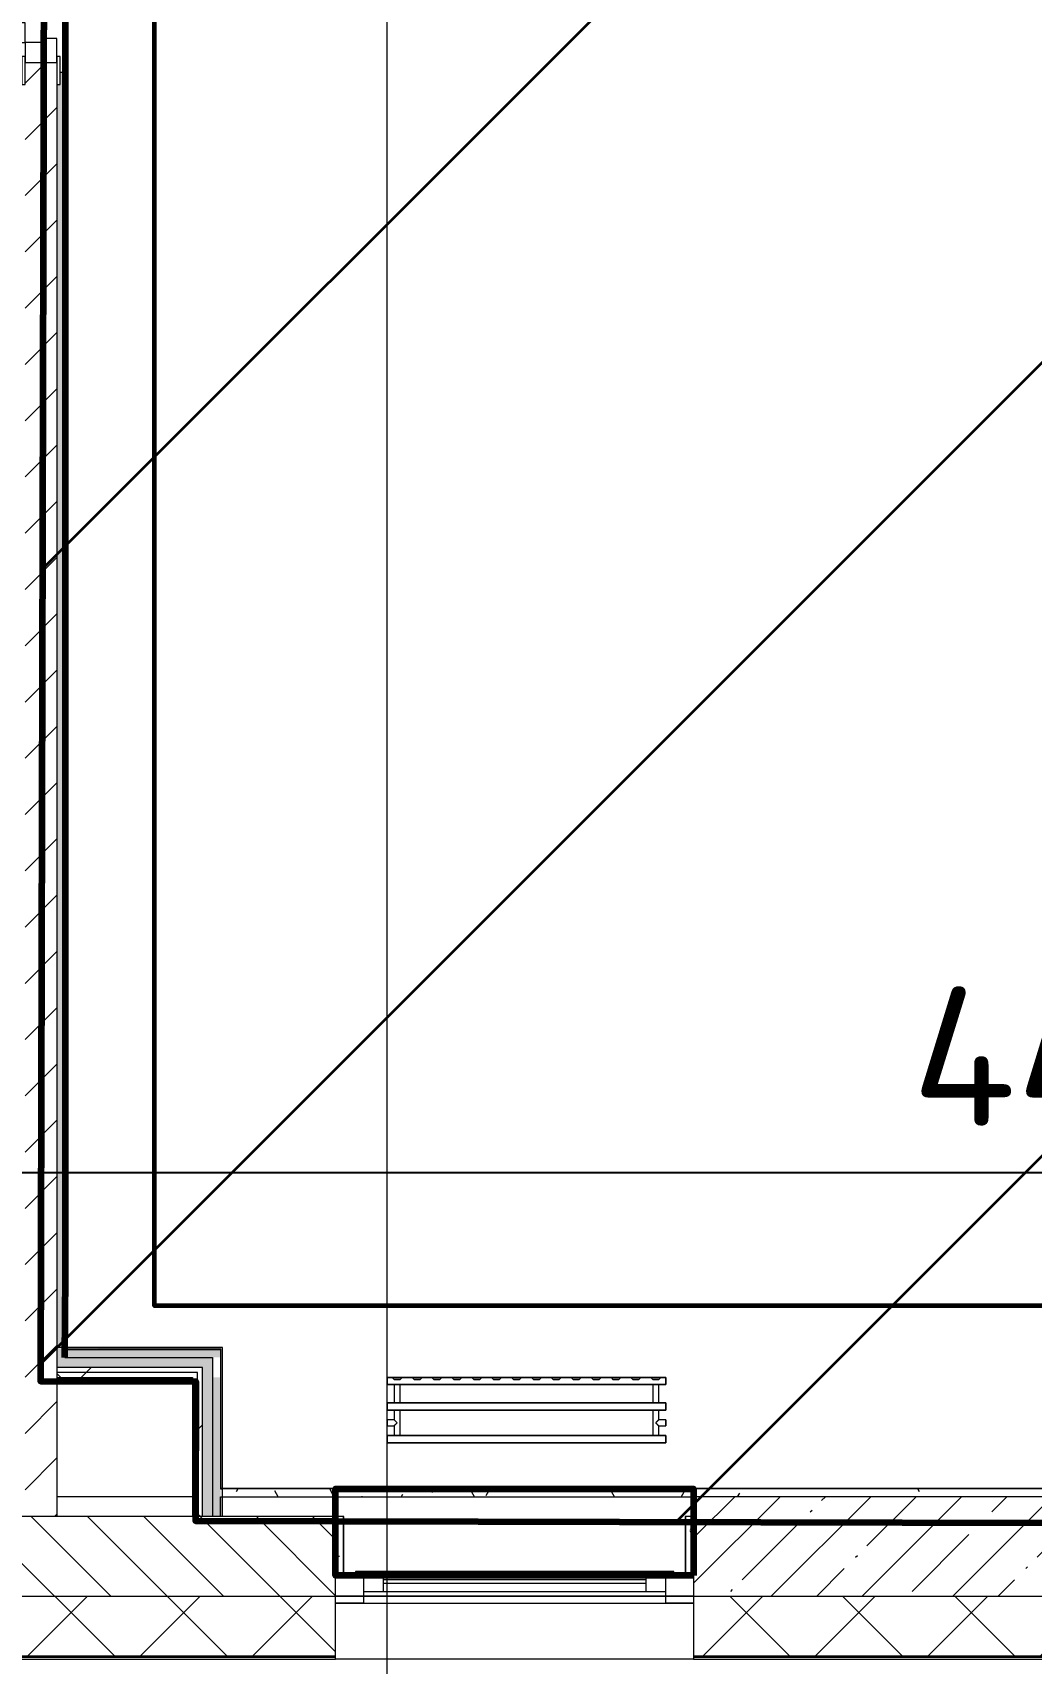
# Model space of a CAD drawing. Header units: millimetres. Extents: x -249154 to 415037, y -45458 to 354837.
# Drawn here: x 92033 to 94544, y -405 to 3694 of the extents above; entities that cross this region are included whole.
import ezdxf

# ---------------------------------------------------------------- set-up
doc = ezdxf.new("R2010")
doc.units = ezdxf.units.MM
doc.linetypes.add('200_ШТРИХ__ш1_п0_6_', pattern=[320, 200, -120])
doc.linetypes.add('Штрих короткий', pattern=[600, 300, -300])
for name, color, linetype, lineweight in [('0) НЗ Ремонт штукатурка', 6, 'Continuous', 60), ('2)1 штукатурка', 4, 'Continuous', 35), ('3)1 шпаклевка', 4, 'Continuous', 35), ('3.4) Ремонт базовой шпаклевки', 6, 'Continuous', 60), ('3.4) Шп. баз 4 в 525 поз 4838м2', 160, 'Continuous', 140), ('3.4) Шп. фин 4 в 529 поз 11227м2', 6, 'Continuous', 140), ('4) демонтаж НЗ №2', 1, 'Continuous', 35), ('4.1) Дм уборка мусора НЗ 2', 20, 'Continuous', 35), ('5.5) Перег WD5', 3, 'Continuous', 60), ('549 штукатурка гипсом', 40, 'Continuous', 60), ('666 покраска FK1', 211, 'Continuous', 60), ('839 штук откосы', 3, 'Continuous', 158), ('874 шпакл откосы', 5, 'Continuous', 158), ('A-FLOR', 7, 'Continuous', 9), ('A-GLAZ', 7, 'Continuous', 9), ('A-GLAZ-1', 7, 'Continuous', 5), ('A-WALL', 7, 'Continuous', 5), ('I-WALL', 7, 'Continuous', 5), ('S-COLS', 7, 'Continuous', 9), ('S-COLS-1', 7, 'Continuous', 5), ('Оси', 7, 'Continuous', 9)]:
    doc.layers.add(name, color=color, linetype=linetype, lineweight=lineweight)
for name, color, linetype, lineweight, true_color in [('A-DOOR-1', 7, 'Continuous', 5, 0xc0c0c0), ('A-DOOR-FRAM-1', 7, 'Continuous', 5, 0xc0c0c0), ('A-WALL-1', 9, 'Continuous', 5, 0x808080), ('A-WALL-FNSH-1', 9, 'Continuous', 5, 0x808080), ('M-EQPM-1', 7, 'Continuous', 9, 0xb2b2b2)]:
    doc.layers.add(name, color=color, linetype=linetype, lineweight=lineweight, true_color=true_color)
doc.styles.add('ISOCPEUR_1', font='isocpeur.ttf', dxfattribs={"height": 350})
doc.dimstyles.new('ISO-2_0_0_9К_Средний_округл2', dxfattribs={"dimscale": 304.8, "dimtxt": 199.196235, "dimasz": 0.492126, "dimexe": 0.393701, "dimexo": 0, "dimgap": 0, "dimtad": 1, "dimdec": 0, "dimrnd": 10, "dimzin": 0, "dimdsep": 46, "dimtxsty": 'ISOCPEUR_1', "dimblk1": 'OBLIQUE', "dimblk2": 'OBLIQUE', "dimsah": 1, "dimcen": 0.09, "dimdle": 0.393701, "dimazin": 0, "dimtfac": 1, "dimtdec": 4, "dimtix": 1, "dimtmove": 0, "dimatfit": 3, "dimfxl": 1, "dimtvp": 1, "dimtolj": 1, "dimtzin": 0, "dimarcsym": 2})
pattern_1 = [(0, (64.7, -136.06), (243.84, 60.96), [20.117, -162.763, 20.117, -162.763, -975.36]), (0, (64.7, -136.06), (243.84, 60.96), [-365.76, 20.117, -345.643, 20.117, -162.763, -426.72]), (0, (64.7, -136.06), (243.84, 60.96), [-914.4, 20.117, -101.803, 20.117, -284.683]), (120, (156.14, -105.58), (-174.71291, 180.691634), [20.117, -162.763, 20.117, -162.763, -975.36]), (120, (156.14, -105.58), (-174.71291, 180.691634), [-365.76, 20.117, -345.643, 20.117, -162.763, -426.72]), (120, (156.14, -105.58), (-174.71291, 180.691634), [-914.4, 20.117, -101.803, 20.117, -284.683]), (240, (186.62, 16.34), (-69.12709, -241.651634), [20.117, -162.763, 20.117, -162.763, -975.36]), (240, (186.62, 16.34), (-69.12709, -241.651634), [-365.76, 20.117, -345.643, 20.117, -162.763, -426.72]), (240, (186.62, 16.34), (-69.12709, -241.651634), [-914.4, 20.117, -101.803, 20.117, -284.683])]
pattern_2 = [(45, (64.7, -136.06), (-212.132, 212.132), []), (135, (64.7, -136.06), (-212.132, -212.132), [])]

# ---------------------------------------------------------------- blocks, each defined once
blk = doc.blocks.new('110_Дверь_СКБ_2Ст - Д-5_п_ Из игровой в коридор-32215844-Объем проектирования 1 этажа')
at = {"layer": 'A-DOOR-1'}
for p, q in [((-637.5, 940), (-637.5, 40)), ((-587.5, 940), (-637.5, 940)), ((-587.5, 40), (-587.5, 940)), ((662.5, 440), (612.5, 440)), ((612.5, 440), (612.5, 40)), ((662.5, 40), (662.5, 440)), ((-637.5, 40), (-587.5, 40)), ((612.5, 40), (662.5, 40))]:
    blk.add_line(p, q, dxfattribs=at)
for centre, radius, start, end in [((-637.5, 40), 900, 0, 90), ((662.5, 40), 400, 90, 180)]:
    blk.add_arc(centre, radius, start, end, dxfattribs=at)
at = {"layer": 'A-DOOR-FRAM-1'}
for p, q in [((-672.5, 48), (-742.5, 48)), ((-742.5, 48), (-742.5, 40)), ((-672.5, 40), (-672.5, 48)), ((767.5, 48), (697.5, 48)), ((697.5, 48), (697.5, 40)), ((767.5, 40), (767.5, 48)), ((-742.5, 40), (-672.5, 40)), ((-637.5, 40), (-687.5, 40)), ((-687.5, 40), (-687.5, -40)), ((-637.5, -10), (-637.5, 40)), ((662.5, 40), (662.5, -10)), ((712.5, 40), (662.5, 40)), ((697.5, 40), (767.5, 40)), ((712.5, -40), (712.5, 40)), ((-672.5, -40), (-742.5, -40)), ((-742.5, -40), (-742.5, -48)), ((-672.5, -39), (-687.5, -39)), ((-687.5, -39), (-687.5, -40)), ((-687.5, -40), (-627.5, -40)), ((-687.5, -40), (-672.5, -40)), ((-672.5, -40), (-672.5, -39)), ((-672.5, -48), (-672.5, -40)), ((-627.5, -10), (-637.5, -10)), ((-627.5, -40), (-627.5, -10)), ((662.5, -10), (652.5, -10)), ((652.5, -10), (652.5, -40)), ((652.5, -40), (712.5, -40)), ((712.5, -39), (697.5, -39)), ((697.5, -39), (697.5, -40)), ((697.5, -40), (712.5, -40)), ((767.5, -40), (697.5, -40)), ((697.5, -40), (697.5, -48)), ((712.5, -40), (712.5, -39)), ((767.5, -48), (767.5, -40)), ((-742.5, -48), (-672.5, -48)), ((697.5, -48), (767.5, -48))]:
    blk.add_line(p, q, dxfattribs=at)
blk = doc.blocks.new('120_Окно_СКБ_1Ст - 120_Окно_СКБ_1Ст 900х2500_h_ с форточкой-22876038-Объем проектирования 1 этажа')
at = {"layer": 'A-GLAZ'}
for p, q in [((-450, -127), (-450, -57)), ((-450, -57), (-380, -57)), ((-380, -57), (-380, -127)), ((380, -127), (380, -57)), ((380, -57), (450, -57)), ((450, -57), (450, -127)), ((380, -87), (-380, -87)), ((-380, -87), (-380, -127)), ((-330, -137), (-330, -87)), ((330, -137), (330, -87)), ((380, -127), (380, -87)), ((-380, -127), (-450, -127)), ((-380, -127), (-400, -127)), ((-400, -127), (-400, -137)), ((-400, -137), (400, -137)), ((400, -137), (-400, -137)), ((450, -127), (380, -127)), ((400, -127), (380, -127)), ((400, -137), (400, -127))]:
    blk.add_line(p, q, dxfattribs=at)
at = {"layer": 'A-GLAZ-1'}
for p, q in [((450, -57), (-450, -57)), ((-330, -107), (330, -107)), ((330, -117), (-330, -117)), ((-430, -127), (-400, -127)), ((400, -127), (430, -127))]:
    blk.add_line(p, q, dxfattribs=at)
blk = doc.blocks.new('BSC_Колонна _Прямоугольная - 250х900-V83-Объем проектирования 1 этажа')
at = {"layer": 'S-COLS-1'}
h = blk.add_hatch(dxfattribs=at)
h.set_pattern_fill('FP_98', color=256, style=0, pattern_type=2)
h.set_pattern_definition([(45, (-94080, -25), (-114.04925, 114.04925), []), (45, (-93965.95, -25), (-114.04925, 114.04925), [201.613, -40.323, 6.706, -33.617])])
h.paths.add_polyline_path([(-450, -125), (450, -125), (450, 125), (-450, 125), (-450, -33.7)])
for p, q in [((450, 125), (-450, 125)), ((-450, 125), (-450, -125)), ((450, -125), (450, 125)), ((-450, -125), (450, -125))]:
    blk.add_line(p, q, dxfattribs=at)
blk = doc.blocks.new('radiator_prado_classic_z_tip_30_po exemplyaru - Classic Z Тип 30-300-V232-Объем проектирования 1 этажа')
at = {"layer": 'M-EQPM-1'}
for p, q in [((0, 228), (0, 210)), ((700, 228), (0, 228)), ((0, 210), (0, 228)), ((0, 228), (12.5, 228)), ((0, 210), (700, 210)), ((17.8, 210), (0, 210)), ((12.5, 228), (37.5, 228)), ((37.5, 228), (12.5, 228)), ((12.5, 228), (37.5, 228)), ((12.5, 228), (17.5, 223)), ((12.5, 228), (17.5, 223)), ((32.5, 223), (17.5, 223)), ((17.5, 223), (32.5, 223)), ((17.5, 210), (17.5, 164)), ((17.5, 210), (17.5, 164)), ((17.8, 210), (17.5, 210)), ((17.5, 210), (17.8, 210)), ((17.8, 210), (17.5, 210)), ((17.5, 210), (32.5, 210)), ((32.2, 210), (17.8, 210)), ((17.8, 210), (32.2, 210)), ((32.2, 210), (17.8, 210)), ((32.5, 210), (32.2, 210)), ((32.2, 210), (32.5, 210)), ((32.5, 210), (32.2, 210)), ((667.8, 210), (32.2, 210)), ((32.5, 223), (37.5, 228)), ((37.5, 228), (32.5, 223)), ((32.5, 164), (32.5, 210)), ((32.5, 164), (32.5, 210)), ((37.5, 228), (62.5, 228)), ((62.5, 228), (87.5, 228)), ((87.5, 228), (62.5, 228)), ((62.5, 228), (87.5, 228)), ((62.5, 228), (67.5, 223)), ((62.5, 228), (67.5, 223)), ((82.5, 223), (67.5, 223)), ((67.5, 223), (82.5, 223)), ((82.5, 223), (87.5, 228)), ((87.5, 228), (82.5, 223)), ((87.5, 228), (112.5, 228)), ((112.5, 228), (137.5, 228)), ((137.5, 228), (112.5, 228)), ((112.5, 228), (137.5, 228)), ((112.5, 228), (117.5, 223)), ((112.5, 228), (117.5, 223)), ((132.5, 223), (117.5, 223)), ((117.5, 223), (132.5, 223)), ((132.5, 223), (137.5, 228)), ((137.5, 228), (132.5, 223)), ((137.5, 228), (162.5, 228)), ((162.5, 228), (187.5, 228)), ((187.5, 228), (162.5, 228)), ((162.5, 228), (187.5, 228)), ((162.5, 228), (167.5, 223)), ((162.5, 228), (167.5, 223)), ((182.5, 223), (167.5, 223)), ((167.5, 223), (182.5, 223)), ((182.5, 223), (187.5, 228)), ((187.5, 228), (182.5, 223)), ((187.5, 228), (212.5, 228)), ((212.5, 228), (237.5, 228)), ((237.5, 228), (212.5, 228)), ((212.5, 228), (237.5, 228)), ((212.5, 228), (217.5, 223)), ((212.5, 228), (217.5, 223)), ((232.5, 223), (217.5, 223)), ((217.5, 223), (232.5, 223)), ((232.5, 223), (237.5, 228)), ((237.5, 228), (232.5, 223)), ((237.5, 228), (262.5, 228)), ((262.5, 228), (287.5, 228)), ((287.5, 228), (262.5, 228)), ((262.5, 228), (287.5, 228)), ((262.5, 228), (267.5, 223)), ((262.5, 228), (267.5, 223)), ((282.5, 223), (267.5, 223)), ((267.5, 223), (282.5, 223)), ((282.5, 223), (287.5, 228)), ((287.5, 228), (282.5, 223)), ((287.5, 228), (312.5, 228)), ((312.5, 228), (337.5, 228)), ((337.5, 228), (312.5, 228)), ((312.5, 228), (337.5, 228)), ((312.5, 228), (317.5, 223)), ((312.5, 228), (317.5, 223)), ((332.5, 223), (317.5, 223)), ((317.5, 223), (332.5, 223)), ((332.5, 223), (337.5, 228)), ((337.5, 228), (332.5, 223)), ((337.5, 228), (362.5, 228)), ((362.5, 228), (387.5, 228)), ((387.5, 228), (362.5, 228)), ((362.5, 228), (387.5, 228)), ((362.5, 228), (367.5, 223)), ((362.5, 228), (367.5, 223)), ((382.5, 223), (367.5, 223)), ((367.5, 223), (382.5, 223)), ((382.5, 223), (387.5, 228)), ((387.5, 228), (382.5, 223)), ((387.5, 228), (412.5, 228)), ((412.5, 228), (437.5, 228)), ((437.5, 228), (412.5, 228)), ((412.5, 228), (437.5, 228)), ((412.5, 228), (417.5, 223)), ((412.5, 228), (417.5, 223)), ((432.5, 223), (417.5, 223)), ((417.5, 223), (432.5, 223)), ((432.5, 223), (437.5, 228)), ((437.5, 228), (432.5, 223)), ((437.5, 228), (462.5, 228)), ((462.5, 228), (487.5, 228)), ((487.5, 228), (462.5, 228)), ((462.5, 228), (487.5, 228)), ((462.5, 228), (467.5, 223)), ((462.5, 228), (467.5, 223)), ((482.5, 223), (467.5, 223)), ((467.5, 223), (482.5, 223)), ((482.5, 223), (487.5, 228)), ((487.5, 228), (482.5, 223)), ((487.5, 228), (512.5, 228)), ((512.5, 228), (537.5, 228)), ((537.5, 228), (512.5, 228)), ((512.5, 228), (537.5, 228)), ((512.5, 228), (517.5, 223)), ((512.5, 228), (517.5, 223)), ((532.5, 223), (517.5, 223)), ((517.5, 223), (532.5, 223)), ((532.5, 223), (537.5, 228)), ((537.5, 228), (532.5, 223)), ((537.5, 228), (562.5, 228)), ((562.5, 228), (587.5, 228)), ((587.5, 228), (562.5, 228)), ((562.5, 228), (587.5, 228)), ((562.5, 228), (567.5, 223)), ((562.5, 228), (567.5, 223)), ((582.5, 223), (567.5, 223)), ((567.5, 223), (582.5, 223)), ((582.5, 223), (587.5, 228)), ((587.5, 228), (582.5, 223)), ((587.5, 228), (612.5, 228)), ((612.5, 228), (637.5, 228)), ((637.5, 228), (612.5, 228)), ((612.5, 228), (637.5, 228)), ((612.5, 228), (617.5, 223)), ((612.5, 228), (617.5, 223)), ((632.5, 223), (617.5, 223)), ((617.5, 223), (632.5, 223)), ((632.5, 223), (637.5, 228)), ((637.5, 228), (632.5, 223)), ((637.5, 228), (662.5, 228)), ((662.5, 228), (686.6, 228)), ((687.5, 228), (662.5, 228)), ((662.5, 228), (687.5, 228)), ((662.5, 228), (667.5, 223)), ((662.5, 228), (667.5, 223)), ((682.5, 223), (667.5, 223)), ((667.5, 223), (682.5, 223)), ((667.5, 210), (667.5, 164)), ((667.5, 210), (667.5, 164)), ((667.8, 210), (667.5, 210)), ((667.5, 210), (682.5, 210)), ((667.8, 210), (667.5, 210)), ((667.5, 210), (667.8, 210)), ((682.2, 210), (667.8, 210)), ((682.2, 210), (667.8, 210)), ((667.8, 210), (682.2, 210)), ((682.5, 210), (682.2, 210)), ((682.5, 210), (682.2, 210)), ((682.2, 210), (682.5, 210)), ((700, 210), (682.2, 210)), ((682.5, 223), (687.5, 228)), ((687.5, 228), (682.5, 223)), ((682.5, 164), (682.5, 210)), ((682.5, 164), (682.5, 210)), ((687.5, 228), (700, 228)), ((700, 210), (700, 228)), ((700, 228), (700, 210)), ((700, 164), (0, 164)), ((0, 164), (0, 146)), ((0, 146), (0, 164)), ((0, 164), (17.8, 164)), ((17.8, 164), (17.5, 164)), ((17.5, 164), (17.8, 164)), ((17.8, 164), (17.5, 164)), ((17.5, 164), (32.5, 164)), ((32.2, 164), (17.8, 164)), ((17.8, 164), (32.2, 164)), ((32.2, 164), (17.8, 164)), ((32.5, 164), (32.2, 164)), ((32.2, 164), (32.5, 164)), ((32.5, 164), (32.2, 164)), ((32.2, 164), (667.8, 164)), ((667.8, 164), (667.5, 164)), ((667.5, 164), (682.5, 164)), ((667.8, 164), (667.5, 164)), ((667.5, 164), (667.8, 164)), ((682.2, 164), (667.8, 164)), ((682.2, 164), (667.8, 164)), ((667.8, 164), (682.2, 164)), ((682.5, 164), (682.2, 164)), ((682.5, 164), (682.2, 164)), ((682.2, 164), (682.5, 164)), ((682.2, 164), (700, 164)), ((700, 146), (700, 164)), ((700, 164), (700, 146)), ((0, 146), (700, 146)), ((18.5, 146), (0, 146)), ((17.5, 146), (17.5, 121.5)), ((17.5, 146), (17.5, 121.5)), ((17.5, 146), (18.5, 146)), ((17.8, 146), (17.5, 146)), ((17.5, 146), (18.5, 146)), ((32.5, 146), (17.5, 146)), ((18.5, 146), (17.8, 146)), ((18.5, 146), (32.2, 146)), ((32.2, 146), (18.5, 146)), ((18.5, 146), (32.2, 146)), ((32.2, 146), (32.5, 146)), ((32.5, 146), (32.2, 146)), ((32.2, 146), (32.5, 146)), ((667.8, 146), (32.2, 146)), ((32.5, 82), (32.5, 146)), ((32.5, 82), (32.5, 146)), ((667.5, 146), (667.5, 82)), ((667.5, 146), (667.5, 82)), ((667.5, 146), (667.8, 146)), ((682.5, 146), (667.5, 146)), ((667.5, 146), (667.8, 146)), ((667.8, 146), (667.5, 146)), ((667.8, 146), (681.5, 146)), ((667.8, 146), (681.5, 146)), ((681.5, 146), (667.8, 146)), ((681.5, 146), (682.5, 146)), ((681.5, 146), (682.5, 146)), ((682.5, 146), (681.5, 146)), ((700, 146), (681.5, 146)), ((682.5, 121.5), (682.5, 146)), ((682.5, 121.5), (682.5, 146)), ((17.5, 121.5), (0, 121.5)), ((17.5, 121.5), (0, 121.5)), ((0, 121.5), (0, 120.5)), ((0, 106.5), (0, 121.5)), ((0, 120.5), (0, 107.5)), ((0, 120.5), (0, 119.3)), ((0, 114), (0, 120.5)), ((0, 120.5), (0, 120.5)), ((0, 119.3), (0, 117.8)), ((0, 117.8), (0, 114)), ((0, 114), (0, 110.3)), ((0, 107.5), (0, 114)), ((0, 110.3), (0, 108.7)), ((0, 108.7), (0, 107.5)), ((0, 107.5), (0, 106.5)), ((0, 107.5), (0, 107.5)), ((0, 106.5), (17.5, 106.5)), ((0, 106.5), (17.5, 106.5)), ((700, 82), (0, 82)), ((0, 82), (0, 64)), ((0, 64), (0, 82)), ((0, 82), (18.5, 82)), ((17.5, 106.5), (17.5, 82)), ((17.5, 106.5), (17.5, 82)), ((18.5, 82), (17.5, 82)), ((17.5, 82), (18.5, 82)), ((18.5, 82), (17.5, 82)), ((17.5, 82), (32.5, 82)), ((32.2, 82), (18.5, 82)), ((18.5, 82), (32.2, 82)), ((32.2, 82), (18.5, 82)), ((32.5, 82), (32.2, 82)), ((32.2, 82), (32.5, 82)), ((32.5, 82), (32.2, 82)), ((32.2, 82), (667.8, 82)), ((667.8, 82), (667.5, 82)), ((667.5, 82), (682.5, 82)), ((667.8, 82), (667.5, 82)), ((667.5, 82), (667.8, 82)), ((681.5, 82), (667.8, 82)), ((681.5, 82), (667.8, 82)), ((667.8, 82), (681.5, 82)), ((682.5, 82), (681.5, 82)), ((682.5, 82), (681.5, 82)), ((681.5, 82), (682.5, 82)), ((681.5, 82), (700, 82)), ((700, 121.5), (682.5, 121.5)), ((700, 121.5), (682.5, 121.5)), ((682.5, 82), (682.5, 106.5)), ((682.5, 106.5), (700, 106.5)), ((682.5, 82), (682.5, 106.5)), ((682.5, 106.5), (700, 106.5)), ((700, 121.5), (700, 106.5)), ((700, 120.5), (700, 121.5)), ((700, 121.5), (700, 120.5)), ((700, 120.5), (700, 121.5)), ((700, 107.5), (700, 120.5)), ((700, 120.5), (700, 107.5)), ((700, 107.5), (700, 120.5)), ((700, 106.5), (700, 107.5)), ((700, 107.5), (700, 106.5)), ((700, 106.5), (700, 107.5)), ((700, 64), (700, 82)), ((700, 82), (700, 64)), ((700, 64), (0, 64)), ((0, 64), (700, 64))]:
    blk.add_line(p, q, dxfattribs=at)
for points, knots in [([(18.5, 120.5), (18.4, 120.6), (18.3, 120.7), (18.1, 120.9), (17.9, 121.1), (17.8, 121.2), (17.7, 121.3), (17.5, 121.5), (17.5, 121.5), (17.5, 121.5)], [0.7142857, 0.7142857, 0.7142857, 0.7142857, 0.75, 0.7857143, 0.8214286, 0.8571429, 0.8928571, 0.9285714, 1, 1, 1, 1]), ([(17.5, 121.5), (17.5, 121.5), (17.5, 121.5), (17.7, 121.3), (17.8, 121.2), (17.9, 121.1), (18.1, 120.9), (18.3, 120.7), (18.4, 120.6), (18.5, 120.5)], [0, 0, 0, 0, 0.0714286, 0.1071429, 0.1428571, 0.1785714, 0.2142857, 0.25, 0.2857143, 0.2857143, 0.2857143, 0.2857143]), ([(17.5, 121.5), (17.5, 121.5), (17.5, 121.5), (17.7, 121.3), (17.8, 121.2), (17.9, 121.1), (18.1, 120.9), (18.3, 120.7), (18.4, 120.6), (18.5, 120.5)], [0, 0, 0, 0, 0.0714286, 0.1071429, 0.1428571, 0.1785714, 0.2142857, 0.25, 0.2857143, 0.2857143, 0.2857143, 0.2857143]), ([(25, 114), (24.5, 114.5), (23.6, 115.4), (22.4, 116.6), (21.6, 117.4), (21.1, 117.9), (20.8, 118.2), (20.5, 118.5), (20.2, 118.8), (19.8, 119.1), (19.6, 119.4), (19.3, 119.7), (19, 120), (18.7, 120.3), (18.5, 120.5), (18.3, 120.7), (18.1, 120.9), (17.9, 121.1), (17.8, 121.2), (17.7, 121.3), (17.5, 121.5), (17.5, 121.5), (17.5, 121.5)], [0, 0, 0, 0, 0.142857, 0.285714, 0.357143, 0.392857, 0.428571, 0.464286, 0.5, 0.535714, 0.571429, 0.607143, 0.642857, 0.678571, 0.714286, 0.75, 0.785714, 0.821429, 0.857143, 0.892857, 0.928571, 1, 1, 1, 1]), ([(17.5, 106.5), (17.5, 106.5), (17.5, 106.5), (17.7, 106.7), (17.8, 106.8), (17.9, 106.9), (18.1, 107.1), (18.3, 107.3), (18.5, 107.5), (18.7, 107.7), (19, 108), (19.3, 108.3), (19.6, 108.6), (19.8, 108.9), (20.3, 109.3), (20.7, 109.7), (21.1, 110.1), (21.6, 110.6), (22.4, 111.4), (23.6, 112.6), (24.5, 113.5), (25, 114)], [0, 0, 0, 0, 0.071429, 0.107143, 0.142857, 0.178571, 0.214286, 0.25, 0.285714, 0.321429, 0.357143, 0.392857, 0.428571, 0.464286, 0.5, 0.571429, 0.607143, 0.642857, 0.714286, 0.857143, 1, 1, 1, 1]), ([(17.5, 106.5), (17.5, 106.5), (17.5, 106.5), (17.7, 106.7), (17.8, 106.8), (17.9, 106.9), (18.1, 107.1), (18.3, 107.3), (18.4, 107.4), (18.5, 107.5)], [0, 0, 0, 0, 0.0714286, 0.1071429, 0.1428571, 0.1785714, 0.2142857, 0.25, 0.2857143, 0.2857143, 0.2857143, 0.2857143]), ([(18.5, 107.5), (18.4, 107.4), (18.3, 107.3), (18.1, 107.1), (17.9, 106.9), (17.8, 106.8), (17.7, 106.7), (17.5, 106.5), (17.5, 106.5), (17.5, 106.5)], [0.7142857, 0.7142857, 0.7142857, 0.7142857, 0.75, 0.7857143, 0.8214286, 0.8571429, 0.8928571, 0.9285714, 1, 1, 1, 1]), ([(18.5, 107.5), (18.4, 107.4), (18.3, 107.3), (18.1, 107.1), (17.9, 106.9), (17.8, 106.8), (17.7, 106.7), (17.5, 106.5), (17.5, 106.5), (17.5, 106.5)], [0.7142857, 0.7142857, 0.7142857, 0.7142857, 0.75, 0.7857143, 0.8214286, 0.8571429, 0.8928571, 0.9285714, 1, 1, 1, 1]), ([(22.1, 116.9), (21.9, 117.1), (21.6, 117.4), (21.1, 117.9), (20.8, 118.2), (20.5, 118.5), (20.2, 118.8), (19.9, 119.2), (19.7, 119.3), (19.6, 119.4)], [0.2857143, 0.2857143, 0.2857143, 0.2857143, 0.3571429, 0.3928571, 0.4285714, 0.4642857, 0.5, 0.5357143, 0.5714286, 0.5714286, 0.5714286, 0.5714286]), ([(19.6, 119.4), (19.7, 119.3), (19.9, 119.2), (20.3, 118.7), (20.7, 118.3), (21.1, 117.9), (21.6, 117.4), (21.9, 117.1), (22.1, 116.9)], [0.4285714, 0.4285714, 0.4285714, 0.4285714, 0.4642857, 0.5, 0.5714286, 0.6071429, 0.6428571, 0.7142857, 0.7142857, 0.7142857, 0.7142857]), ([(19.6, 119.4), (19.7, 119.3), (19.8, 119.1), (20.3, 118.7), (20.7, 118.3), (21.1, 117.9), (21.6, 117.4), (21.9, 117.1), (22.1, 116.9)], [0.4285714, 0.4285714, 0.4285714, 0.4285714, 0.4642857, 0.5, 0.5714286, 0.6071429, 0.6428571, 0.7142857, 0.7142857, 0.7142857, 0.7142857]), ([(19.6, 108.6), (19.7, 108.7), (19.9, 108.8), (20.3, 109.3), (20.7, 109.7), (21.1, 110.1), (21.6, 110.6), (21.9, 110.9), (22.1, 111.1)], [0.4285714, 0.4285714, 0.4285714, 0.4285714, 0.4642857, 0.5, 0.5714286, 0.6071429, 0.6428571, 0.7142857, 0.7142857, 0.7142857, 0.7142857]), ([(22.1, 111.1), (21.9, 110.9), (21.6, 110.6), (21.1, 110.1), (20.8, 109.8), (20.5, 109.5), (20.2, 109.2), (19.9, 108.8), (19.7, 108.7), (19.6, 108.6)], [0.2857143, 0.2857143, 0.2857143, 0.2857143, 0.3571429, 0.3928571, 0.4285714, 0.4642857, 0.5, 0.5357143, 0.5714286, 0.5714286, 0.5714286, 0.5714286]), ([(22.1, 111.1), (21.9, 110.9), (21.6, 110.6), (21.1, 110.1), (20.8, 109.8), (20.5, 109.5), (20.2, 109.2), (19.8, 108.9), (19.7, 108.7), (19.6, 108.6)], [0.2857143, 0.2857143, 0.2857143, 0.2857143, 0.3571429, 0.3928571, 0.4285714, 0.4642857, 0.5, 0.5357143, 0.5714286, 0.5714286, 0.5714286, 0.5714286]), ([(675, 114), (675.5, 114.5), (676.4, 115.4), (677.6, 116.6), (678.4, 117.4), (678.9, 117.9), (679.2, 118.2), (679.5, 118.5), (679.8, 118.8), (680.1, 119.2), (680.4, 119.4), (680.7, 119.7), (681, 120), (681.3, 120.3), (681.5, 120.5), (681.7, 120.7), (681.9, 120.9), (682.1, 121.1), (682.2, 121.2), (682.3, 121.3), (682.5, 121.5), (682.5, 121.5), (682.5, 121.5)], [0, 0, 0, 0, 0.142857, 0.285714, 0.357143, 0.392857, 0.428571, 0.464286, 0.5, 0.535714, 0.571429, 0.607143, 0.642857, 0.678571, 0.714286, 0.75, 0.785714, 0.821429, 0.857143, 0.892857, 0.928571, 1, 1, 1, 1]), ([(682.5, 106.5), (682.5, 106.5), (682.5, 106.5), (682.3, 106.7), (682.2, 106.8), (682.1, 106.9), (681.9, 107.1), (681.7, 107.3), (681.5, 107.5), (681.3, 107.7), (681, 108), (680.7, 108.3), (680.4, 108.6), (680.1, 108.8), (679.7, 109.3), (679.3, 109.7), (678.9, 110.1), (678.4, 110.6), (677.6, 111.4), (676.4, 112.6), (675.5, 113.5), (675, 114)], [0, 0, 0, 0, 0.071429, 0.107143, 0.142857, 0.178571, 0.214286, 0.25, 0.285714, 0.321429, 0.357143, 0.392857, 0.428571, 0.464286, 0.5, 0.571429, 0.607143, 0.642857, 0.714286, 0.857143, 1, 1, 1, 1]), ([(680.4, 119.4), (680.3, 119.3), (680.1, 119.2), (679.7, 118.7), (679.3, 118.3), (678.9, 117.9), (678.4, 117.4), (678.1, 117.1), (677.9, 116.9)], [0.4285714, 0.4285714, 0.4285714, 0.4285714, 0.4642857, 0.5, 0.5714286, 0.6071429, 0.6428571, 0.7142857, 0.7142857, 0.7142857, 0.7142857]), ([(680.4, 119.4), (680.3, 119.3), (680.1, 119.2), (679.7, 118.7), (679.3, 118.3), (678.9, 117.9), (678.4, 117.4), (678.1, 117.1), (677.9, 116.9)], [0.4285714, 0.4285714, 0.4285714, 0.4285714, 0.4642857, 0.5, 0.5714286, 0.6071429, 0.6428571, 0.7142857, 0.7142857, 0.7142857, 0.7142857]), ([(677.9, 116.9), (678.1, 117.1), (678.4, 117.4), (678.9, 117.9), (679.2, 118.2), (679.5, 118.5), (679.8, 118.8), (680.1, 119.2), (680.3, 119.3), (680.4, 119.4)], [0.2857143, 0.2857143, 0.2857143, 0.2857143, 0.3571429, 0.3928571, 0.4285714, 0.4642857, 0.5, 0.5357143, 0.5714286, 0.5714286, 0.5714286, 0.5714286]), ([(677.9, 111.1), (678.1, 110.9), (678.4, 110.6), (678.9, 110.1), (679.2, 109.8), (679.5, 109.5), (679.8, 109.2), (680.1, 108.8), (680.3, 108.7), (680.4, 108.6)], [0.2857143, 0.2857143, 0.2857143, 0.2857143, 0.3571429, 0.3928571, 0.4285714, 0.4642857, 0.5, 0.5357143, 0.5714286, 0.5714286, 0.5714286, 0.5714286]), ([(677.9, 111.1), (678.1, 110.9), (678.4, 110.6), (678.9, 110.1), (679.2, 109.8), (679.5, 109.5), (679.8, 109.2), (680.1, 108.8), (680.3, 108.7), (680.4, 108.6)], [0.2857143, 0.2857143, 0.2857143, 0.2857143, 0.3571429, 0.3928571, 0.4285714, 0.4642857, 0.5, 0.5357143, 0.5714286, 0.5714286, 0.5714286, 0.5714286]), ([(680.4, 108.6), (680.3, 108.7), (680.1, 108.8), (679.7, 109.3), (679.3, 109.7), (678.9, 110.1), (678.4, 110.6), (678.1, 110.9), (677.9, 111.1)], [0.4285714, 0.4285714, 0.4285714, 0.4285714, 0.4642857, 0.5, 0.5714286, 0.6071429, 0.6428571, 0.7142857, 0.7142857, 0.7142857, 0.7142857]), ([(682.5, 121.5), (682.5, 121.5), (682.5, 121.5), (682.3, 121.3), (682.2, 121.2), (682.1, 121.1), (681.9, 120.9), (681.7, 120.7), (681.6, 120.6), (681.5, 120.5)], [0, 0, 0, 0, 0.0714286, 0.1071429, 0.1428571, 0.1785714, 0.2142857, 0.25, 0.2857143, 0.2857143, 0.2857143, 0.2857143]), ([(682.5, 121.5), (682.5, 121.5), (682.5, 121.5), (682.3, 121.3), (682.2, 121.2), (682.1, 121.1), (681.9, 120.9), (681.7, 120.7), (681.6, 120.6), (681.5, 120.5)], [0, 0, 0, 0, 0.0714286, 0.1071429, 0.1428571, 0.1785714, 0.2142857, 0.25, 0.2857143, 0.2857143, 0.2857143, 0.2857143]), ([(681.5, 120.5), (681.6, 120.6), (681.7, 120.7), (681.9, 120.9), (682.1, 121.1), (682.2, 121.2), (682.3, 121.3), (682.5, 121.5), (682.5, 121.5), (682.5, 121.5)], [0.7142857, 0.7142857, 0.7142857, 0.7142857, 0.75, 0.7857143, 0.8214286, 0.8571429, 0.8928571, 0.9285714, 1, 1, 1, 1]), ([(681.5, 107.5), (681.6, 107.4), (681.7, 107.3), (681.9, 107.1), (682.1, 106.9), (682.2, 106.8), (682.3, 106.7), (682.5, 106.5), (682.5, 106.5), (682.5, 106.5)], [0.7142857, 0.7142857, 0.7142857, 0.7142857, 0.75, 0.7857143, 0.8214286, 0.8571429, 0.8928571, 0.9285714, 1, 1, 1, 1]), ([(681.5, 107.5), (681.6, 107.4), (681.7, 107.3), (681.9, 107.1), (682.1, 106.9), (682.2, 106.8), (682.3, 106.7), (682.5, 106.5), (682.5, 106.5), (682.5, 106.5)], [0.7142857, 0.7142857, 0.7142857, 0.7142857, 0.75, 0.7857143, 0.8214286, 0.8571429, 0.8928571, 0.9285714, 1, 1, 1, 1]), ([(682.5, 106.5), (682.5, 106.5), (682.5, 106.5), (682.3, 106.7), (682.2, 106.8), (682.1, 106.9), (681.9, 107.1), (681.7, 107.3), (681.6, 107.4), (681.5, 107.5)], [0, 0, 0, 0, 0.0714286, 0.1071429, 0.1428571, 0.1785714, 0.2142857, 0.25, 0.2857143, 0.2857143, 0.2857143, 0.2857143])]:
    blk.add_open_spline(points, degree=3, knots=knots, dxfattribs=at)
for points in [[(19.6, 119.4), (19.5, 119.5), (19.3, 119.7), (19, 120), (18.7, 120.3), (18.6, 120.4), (18.5, 120.5)], [(18.5, 120.5), (18.6, 120.4), (18.7, 120.3), (19, 120), (19.3, 119.7), (19.5, 119.5), (19.6, 119.4)], [(18.5, 120.5), (18.6, 120.4), (18.7, 120.3), (19, 120), (19.3, 119.7), (19.5, 119.5), (19.6, 119.4)], [(18.5, 107.5), (18.6, 107.6), (18.7, 107.7), (19, 108), (19.3, 108.3), (19.5, 108.5), (19.6, 108.6)], [(19.6, 108.6), (19.5, 108.5), (19.3, 108.3), (19, 108), (18.7, 107.7), (18.6, 107.6), (18.5, 107.5)], [(19.6, 108.6), (19.5, 108.5), (19.3, 108.3), (19, 108), (18.7, 107.7), (18.6, 107.6), (18.5, 107.5)], [(25, 114), (24.5, 114.5), (23.6, 115.4), (22.6, 116.4), (22.1, 116.9)], [(22.1, 116.9), (22.6, 116.4), (23.6, 115.4), (24.5, 114.5), (25, 114)], [(22.1, 116.9), (22.6, 116.4), (23.6, 115.4), (24.5, 114.5), (25, 114)], [(22.1, 111.1), (22.6, 111.6), (23.6, 112.6), (24.5, 113.5), (25, 114)], [(25, 114), (24.5, 113.5), (23.6, 112.6), (22.6, 111.6), (22.1, 111.1)], [(25, 114), (24.5, 113.5), (23.6, 112.6), (22.6, 111.6), (22.1, 111.1)], [(677.9, 116.9), (677.4, 116.4), (676.4, 115.4), (675.5, 114.5), (675, 114)], [(677.9, 116.9), (677.4, 116.4), (676.4, 115.4), (675.5, 114.5), (675, 114)], [(675, 114), (675.5, 114.5), (676.4, 115.4), (677.4, 116.4), (677.9, 116.9)], [(675, 114), (675.5, 113.5), (676.4, 112.6), (677.4, 111.6), (677.9, 111.1)], [(675, 114), (675.5, 113.5), (676.4, 112.6), (677.4, 111.6), (677.9, 111.1)], [(677.9, 111.1), (677.4, 111.6), (676.4, 112.6), (675.5, 113.5), (675, 114)], [(681.5, 120.5), (681.4, 120.4), (681.3, 120.3), (681, 120), (680.7, 119.7), (680.5, 119.5), (680.4, 119.4)], [(681.5, 120.5), (681.4, 120.4), (681.3, 120.3), (681, 120), (680.7, 119.7), (680.5, 119.5), (680.4, 119.4)], [(680.4, 119.4), (680.5, 119.5), (680.7, 119.7), (681, 120), (681.3, 120.3), (681.4, 120.4), (681.5, 120.5)], [(680.4, 108.6), (680.5, 108.5), (680.7, 108.3), (681, 108), (681.3, 107.7), (681.4, 107.6), (681.5, 107.5)], [(680.4, 108.6), (680.5, 108.5), (680.7, 108.3), (681, 108), (681.3, 107.7), (681.4, 107.6), (681.5, 107.5)], [(681.5, 107.5), (681.4, 107.6), (681.3, 107.7), (681, 108), (680.7, 108.3), (680.5, 108.5), (680.4, 108.6)]]:
    blk.add_open_spline(points, degree=3, dxfattribs=at)
blk = doc.blocks.new('_Oblique')
at = {"color": 0, "linetype": 'ByBlock', "lineweight": -2}
blk.add_line((-0.5, -0.5), (0.5, 0.5), dxfattribs=at)
blk = doc.blocks.new('*D2062')
at = {"layer": '5.5) Перег WD5', "color": 0, "lineweight": -2, "transparency": 16777216}
for p, q in [((36372.4, 383.9), (36372.4, 949.2)), ((36812.4, 383.9), (36812.4, 949.2)), ((36252.4, 829.2), (36812.4, 829.2)), ((36812.4, 829.2), (94860.3, 829.2))]:
    blk.add_line(p, q, dxfattribs=at)
at = {"layer": 'Defpoints', "color": 0, "transparency": 16777216}
for p in [(36812.4, 829.2), (36372.4, 383.9), (36812.4, 383.9)]:
    blk.add_point(p, dxfattribs=at)
at = {"layer": '5.5) Перег WD5', "color": 0, "lineweight": -2, "transparency": 16777216, "xscale": 304.8, "yscale": 304.8, "zscale": 304.8, "rotation": 180}
blk.add_blockref('_Oblique', (36372.4, 829.2), dxfattribs=at)
at = {"layer": '5.5) Перег WD5', "color": 0, "lineweight": -2, "transparency": 16777216, "xscale": 304.8, "yscale": 304.8, "zscale": 304.8}
blk.add_blockref('_Oblique', (36812.4, 829.2), dxfattribs=at)
at = {"layer": '5.5) Перег WD5', "color": 0, "lineweight": 25, "transparency": 16777216, "insert": (94242.3, 1295.9), "char_height": 350, "width": 501.055, "attachment_point": 1, "line_spacing_factor": 1.149209, "style": 'ISOCPEUR_1'}
blk.add_mtext('\\A1;440', dxfattribs=at)

msp = doc.modelspace()

# ---------------------------------------------------------------- hatches: boundary and pattern name
at = {"layer": '4.1) Дм уборка мусора НЗ 2'}
h = msp.add_hatch(dxfattribs=at)
h.set_pattern_fill('ANSI31', color=1, scale=444)
h.paths.add_polyline_path([(101581.8, 4920), (94201.8, 4937.4), (94205.2, 6377.4), (92067.2, 6382.4), (92052.9, 304.4), (92443.9, 303.5), (92443.1, -46.5), (97060.1, -57.4), (97060.9, 292.6), (98152.9, 290.1), (98152.1, -59.9), (101550.1, -67.9), (101550.9, 281.6), (101570.9, 281.5)])
at = {"layer": 'A-WALL'}
h = msp.add_hatch(dxfattribs=at)
h.set_pattern_fill('FP_2', color=256, style=0, pattern_type=2)
h.set_pattern_definition([(135, (64.7, -136.06), (-70.71068, -70.71068), [])])
h.paths.add_polyline_path([(110794.7, -236.1), (111694.7, -236.1), (111694.7, -36.1), (110794.7, -36.1), (110794.7, -191.1)])
h.paths.add_polyline_path([(119394.7, -236.1), (119394.7, -36.1), (118894.7, -36.1), (118894.7, -236.1)])
h.paths.add_polyline_path([(117094.7, -236.1), (117094.7, -36.1), (116044.7, -36.1), (116044.7, -236.1)])
h.paths.add_polyline_path([(113494.7, -236.1), (113744.7, -236.1), (113744.7, -36.1), (113494.7, -36.1), (113494.7, -143.3)])
h.paths.add_polyline_path([(91994.7, -236.1), (92794.7, -236.1), (92794.7, -36.1), (91994.7, -36.1), (91994.7, -204.5)])
h.paths.add_polyline_path([(94594.7, -236.1), (94844.7, -236.1), (94844.7, -36.1), (94594.7, -36.1), (94594.7, -143.3)])
h.paths.add_polyline_path([(97169.7, -236.1), (98169.7, -236.1), (98169.7, -36.1), (97169.7, -36.1), (97169.7, -143.3)])
h.paths.add_polyline_path([(123794.7, -236.1), (123794.7, -36.1), (123594.7, -36.1), (123594.7, -236.1)])
h.paths.add_polyline_path([(109719.7, -236.1), (109894.7, -236.1), (109894.7, -36.1), (109544.7, -36.1), (109544.7, -236.1), (109634.7, -236.1)])
h.paths.add_polyline_path([(121194.7, -236.1), (121294.7, -236.1), (121294.7, -36.1), (121194.7, -36.1), (121194.7, -147)])
h.paths.add_polyline_path([(100894.7, -236.1), (101794.7, -236.1), (101794.7, -36.1), (100894.7, -36.1), (100894.7, -143.3)])
h.paths.add_polyline_path([(102694.7, -236.1), (102944.7, -236.1), (102944.7, -36.1), (102694.7, -36.1), (102694.7, -143.3)])
h.paths.add_polyline_path([(105244.7, -236.1), (106294.7, -236.1), (106294.7, -36.1), (105244.7, -36.1), (105244.7, -163.9)])
h = msp.add_hatch(dxfattribs=at)
h.set_pattern_fill('FP_24', color=256, style=0, pattern_type=2)
h.set_pattern_definition([(45, (64.7, -136.06), (-141.42136, 141.42136), []), (135, (64.7, -136.06), (-141.42136, -141.42136), [])])
h.paths.add_polyline_path([(89274.7, -386.1), (91094.7, -386.1), (91094.7, -236.1), (89274.7, -236.1)])
h.paths.add_polyline_path([(123594.7, -386.1), (125144.7, -386.1), (125144.7, -236.1), (123594.7, -236.1), (123594.7, -254.1)])
h.paths.add_polyline_path([(121194.7, -386.1), (121294.7, -386.1), (121294.7, -236.1), (120294.7, -236.1), (120294.7, -386.1)])
h.paths.add_polyline_path([(116044.7, -386.1), (117094.7, -386.1), (117094.7, -236.1), (116044.7, -236.1)])
h.paths.add_polyline_path([(117994.7, -386.1), (119394.7, -386.1), (119394.7, -236.1), (117994.7, -236.1)])
h.paths.add_polyline_path([(113744.7, -386.1), (113744.7, -236.1), (112594.7, -236.1), (112594.7, -386.1), (113494.7, -386.1)])
h.paths.add_polyline_path([(109544.7, -386.1), (109894.7, -386.1), (109894.7, -236.1), (109544.7, -236.1)])
h.paths.add_polyline_path([(110794.7, -386.1), (111694.7, -386.1), (111694.7, -236.1), (110794.7, -236.1)])
h.paths.add_polyline_path([(107194.7, -386.1), (108094.7, -386.1), (108094.7, -236.1), (107194.7, -236.1)])
h.paths.add_polyline_path([(105244.7, -386.1), (106294.7, -386.1), (106294.7, -236.1), (105244.7, -236.1)])
h.paths.add_polyline_path([(100894.7, -386.1), (102944.7, -386.1), (102944.7, -236.1), (100894.7, -236.1), (100894.7, -346.6)])
h.paths.add_polyline_path([(99094.7, -386.1), (99994.7, -386.1), (99994.7, -236.1), (99094.7, -236.1), (99094.7, -329.3)])
h.paths.add_polyline_path([(97144.7, -386.1), (98194.7, -386.1), (98194.7, -236.1), (97144.7, -236.1), (97144.7, -310.5)])
h.paths.add_polyline_path([(94642.8, -386.1), (94844.7, -386.1), (94844.7, -236.1), (93694.7, -236.1), (93694.7, -386.1)])
h.paths.add_polyline_path([(92794.7, -386.1), (92794.7, -236.1), (91994.7, -236.1), (91994.7, -386.1), (92579.8, -386.1)])
at = {"layer": 'I-WALL'}
h = msp.add_hatch(dxfattribs=at)
h.set_pattern_fill('FP_22', color=256, style=0, pattern_type=2)
h.set_pattern_definition([(45, (64.7, -136.06), (-70.71068, 70.71068), [])])
h.paths.add_polyline_path([(92014.7, -36.1), (92094.7, -36.1), (92094.7, 3618.9), (92014.7, 3618.9), (92014.7, -6.1)])
h.paths.add_polyline_path([(92064.7, 5018.9), (92094.7, 5018.9), (92094.7, 10263.9), (92014.7, 10263.1), (92014.7, 5018.9), (92047.1, 5018.9)])
h = msp.add_hatch(dxfattribs=at)
h.set_pattern_fill('FP_191', color=256, style=0, pattern_type=2)
h.set_pattern_definition(pattern_1)
h.paths.add_polyline_path([(92094.7, 388.9), (92114.7, 388.9), (92114.7, 3593.9), (92102.7, 3593.9), (92102.7, 3563.9), (92094.7, 3563.9), (92094.7, 916.6)])
h.paths.add_polyline_path([(92102.7, 5043.9), (92114.7, 5043.9), (92114.7, 6462.9), (92094.7, 6483.9), (92095.1, 5073.9), (92102.7, 5073.9)])
h.paths.add_polyline_path([(92114.7, 6463.9), (92114.7, 6483.9), (92094.7, 6483.9)])
for points in [[(92094.7, 338.9), (92485.7, 338.9), (92485.7, 363.9), (92505.7, 363.9), (92505.7, 338.9), (92510.7, 338.9), (92509.2, 388.9), (92094.7, 386.7), (92094.7, 384.9)], [(92485.7, -36.1), (92510.7, -36.1), (92510.7, 13.9), (92505.7, 13.9), (92505.7, 33.9), (92510.7, 33.9), (92509.7, 338.9), (92505.7, 338.9), (92505.7, 313.9), (92485.7, 313.9), (92485.7, 338.9), (92460.7, 338.9), (92460.7, -36.1)]]:
    msp.add_hatch(color=256, dxfattribs=at).paths.add_polyline_path(points)
h = msp.add_hatch(dxfattribs=at)
h.set_pattern_fill('FP_192', color=256, style=0, pattern_type=2)
h.set_pattern_definition(pattern_2)
h.paths.add_polyline_path([(92094.7, 326.4), (92460.7, 326.4), (92460.7, 338.9), (92094.7, 338.9)])
h = msp.add_hatch(dxfattribs=at)
h.set_pattern_fill('FP_192', color=256, style=0, pattern_type=2)
h.set_pattern_definition(pattern_2)
h.paths.add_polyline_path([(92448.2, 313.9), (92448.2, 326.4), (92094.7, 326.4), (92094.7, 313.9), (92435.7, 313.9)])
h = msp.add_hatch(dxfattribs=at)
h.set_pattern_fill('FP_192', color=256, style=0, pattern_type=2)
h.set_pattern_definition(pattern_2)
h.paths.add_polyline_path([(92448.2, -36.1), (92448.2, 313.9), (92435.7, 313.9), (92435.7, -36.1)])
h = msp.add_hatch(dxfattribs=at)
h.set_pattern_fill('FP_192', color=256, style=0, pattern_type=2)
h.set_pattern_definition(pattern_2)
h.paths.add_polyline_path([(92448.2, -36.1), (92460.7, -36.1), (92460.7, 326.4), (92448.2, 326.4), (92448.2, -11.8)])
h = msp.add_hatch(dxfattribs=at)
h.set_pattern_fill('FP_191', color=256, style=0, pattern_type=2)
h.set_pattern_definition(pattern_1)
h.paths.add_polyline_path([(96705.9, 13.9), (97144.7, 13.9), (97144.7, 33.9), (92505.7, 33.9), (92505.7, 13.9), (96190.1, 13.9)])
h = msp.add_hatch(dxfattribs=at)
h.set_pattern_fill('FP_191', color=256, style=0, pattern_type=2)
h.set_pattern_definition(pattern_1)
h.paths.add_polyline_path([(92814.7, -184.1), (92814.7, -36.1), (92794.7, -36.1), (92794.7, -184.1)])
h = msp.add_hatch(dxfattribs=at)
h.set_pattern_fill('FP_191', color=256, style=0, pattern_type=2)
h.set_pattern_definition(pattern_1)
h.paths.add_polyline_path([(93694.7, -184.1), (93694.7, -36.1), (93674.7, -36.1), (93674.7, -184.1)])

# ---------------------------------------------------------------- linework, layer by layer
at = {"layer": '0) НЗ Ремонт штукатурка', "linetype": '200_ШТРИХ__ш1_п0_6_', "ltscale": 0.03}
msp.add_lwpolyline([(92115.7, 1266.8), (92115.7, 6113.2)], dxfattribs=at)
at = {"layer": '2)1 штукатурка'}
msp.add_lwpolyline([(92113.7, 363.9), (92114.7, 567.6), (92114.7, 6462.9), (94252.7, 6483.9), (94273.7, 5263.9)], dxfattribs=at)
at = {"layer": '3)1 шпаклевка', "flags": 128}
msp.add_lwpolyline([(92442.3, -46.5), (97059.3, -57.4), (97060.2, 292.6), (98152.1, 290.1), (98151.3, -59.9), (101549.3, -67.9), (101550.1, 281.6), (101570.1, 281.5), (101581, 4920), (94201, 4937.4), (94204.4, 6377.4), (92066.4, 6382.4), (92052.2, 304.4), (92443.2, 303.5)], close=True, dxfattribs=at)
at = {"layer": '3.4) Ремонт базовой шпаклевки', "linetype": 'Штрих короткий', "ltscale": 0.01}
msp.add_lwpolyline([(101345.3, 494), (92339.4, 494), (92339.4, 6303), (94101, 6303), (94101, 4910.8), (101310.9, 4910.8)], dxfattribs=at)
at = {"layer": '3.4) Шп. баз 4 в 525 поз 4838м2'}
msp.add_lwpolyline([(92114.7, 363.9), (92115.7, 567.6)], dxfattribs=at)
at = {"layer": '3.4) Шп. баз 4 в 525 поз 4838м2', "flags": 128}
msp.add_lwpolyline([(92052.9, 304.4), (92443.9, 303.5), (92443.1, -46.5), (97060.1, -57.4), (97060.9, 292.6), (98152.9, 290.1), (98152.1, -59.9), (101550.1, -67.9), (101550.9, 281.6), (101570.9, 281.5)], dxfattribs=at)
at = {"layer": '3.4) Шп. фин 4 в 529 поз 11227м2'}
msp.add_lwpolyline([(92114.7, 363.9), (92115.7, 567.6), (92115.7, 6462.9), (94253.7, 6483.9), (94274.7, 5263.9)], dxfattribs=at)
at = {"layer": '3.4) Шп. фин 4 в 529 поз 11227м2', "flags": 128}
msp.add_lwpolyline([(92443.1, -46.5), (97060.1, -57.4), (97060.9, 292.6), (98152.9, 290.1), (98152.1, -59.9), (101550.1, -67.9), (101550.9, 281.6), (101570.9, 281.5), (101581.8, 4920), (94201.8, 4937.4), (94205.2, 6377.4), (92067.2, 6382.4), (92052.9, 304.4), (92443.9, 303.5)], close=True, dxfattribs=at)
at = {"layer": '4) демонтаж НЗ №2'}
msp.add_lwpolyline([(92114.7, 363.9), (92115.7, 567.6), (92115.7, 6462.9), (94253.7, 6483.9), (94274.7, 5263.9)], dxfattribs=at)
at = {"layer": '4) демонтаж НЗ №2', "flags": 128}
msp.add_lwpolyline([(92443.1, -46.5), (97060.1, -57.4), (97060.9, 292.6), (98152.9, 290.1), (98152.1, -59.9), (101550.1, -67.9), (101550.9, 281.6), (101570.9, 281.5), (101581.8, 4920), (94201.8, 4937.4), (94205.2, 6377.4), (92067.2, 6382.4), (92052.9, 304.4), (92443.9, 303.5)], close=True, dxfattribs=at)
at = {"layer": '549 штукатурка гипсом', "ltscale": 0.01}
msp.add_lwpolyline([(101345.3, 494), (92339.4, 494), (92339.4, 6303), (94101, 6303), (94101, 4910.8), (101310.9, 4910.8)], dxfattribs=at)
at = {"layer": '666 покраска FK1'}
msp.add_lwpolyline([(92114.7, 363.9), (92115.7, 567.6), (92115.7, 6462.9), (94253.7, 6483.9), (94274.7, 5263.9)], dxfattribs=at)
at = {"layer": '666 покраска FK1', "flags": 128}
msp.add_lwpolyline([(101581.8, 4920), (94201.8, 4937.4), (94205.2, 6377.4), (92067.2, 6382.4), (92052.9, 304.4), (92443.9, 303.5), (92443.1, -46.5), (97060.1, -57.4), (97060.9, 292.6), (98152.9, 290.1), (98152.1, -59.9), (101550.1, -67.9), (101550.9, 281.6), (101570.9, 281.5)], dxfattribs=at)
at = {"layer": '839 штук откосы', "ltscale": 0.5}
msp.add_lwpolyline([(93694.7, -184.1), (92794.7, -184.1), (92794.7, 33.9), (93694.7, 33.9)], close=True, dxfattribs=at)
at = {"layer": '874 шпакл откосы', "ltscale": 0.5}
msp.add_lwpolyline([(93694.7, -184.1), (92794.7, -184.1), (92794.7, 33.9), (93694.7, 33.9)], close=True, dxfattribs=at)
at = {"layer": 'A-FLOR'}
for p, q in [((92114.7, 3593.9), (92102.7, 3593.9)), ((92114.7, 388.9), (92114.7, 3593.9)), ((92435.7, 13.9), (92094.7, 13.9)), ((97124.7, 33.9), (92510.7, 33.9))]:
    msp.add_line(p, q, dxfattribs=at)
at = {"layer": 'A-WALL'}
for p, q in [((92114.7, 3593.9), (92114.7, 3593.9)), ((92505.7, 383.9), (92505.7, 33.9)), ((92460.7, 338.9), (92094.7, 338.9)), ((92460.7, -36.1), (92460.7, 338.9)), ((92448.2, 326.4), (92094.7, 326.4)), ((92448.2, -36.1), (92448.2, 326.4)), ((91994.7, -236.1), (92794.7, -236.1)), ((91994.7, -236.1), (93694.7, -236.1)), ((91994.7, -386.1), (92794.7, -386.1)), ((91994.7, -389.1), (92794.7, -389.1)), ((93694.7, -394.1), (92794.7, -394.1)), ((93694.7, -386.1), (94844.7, -386.1)), ((93694.7, -389.1), (94844.7, -389.1))]:
    msp.add_line(p, q, dxfattribs=at)
at = {"layer": 'A-WALL-1'}
for p, q in [((92114.7, 3593.9), (92102.7, 3593.9)), ((92094.7, 3563.9), (92094.7, -36.1)), ((92510.7, 388.9), (92094.7, 388.9)), ((92114.7, 383.9), (92114.7, 363.9)), ((92510.7, -36.1), (92510.7, 388.9)), ((92114.7, 363.9), (92485.7, 363.9)), ((92485.7, 363.9), (92485.7, -36.1)), ((92094.7, 313.9), (92435.7, 313.9)), ((92435.7, 313.9), (92435.7, -36.1)), ((92505.7, -36.1), (92505.7, 13.9)), ((92505.7, 13.9), (93694.7, 13.9)), ((92794.7, -36.1), (91994.7, -36.1)), ((92794.7, -386.1), (92794.7, -36.1)), ((92814.7, -36.1), (92794.7, -36.1)), ((92814.7, -184.1), (92814.7, -36.1)), ((93674.7, -36.1), (93674.7, -184.1)), ((93694.7, -36.1), (93674.7, -36.1)), ((92794.7, -184.1), (92814.7, -184.1)), ((93674.7, -184.1), (93694.7, -184.1)), ((93694.7, -236.1), (93694.7, -386.1))]:
    msp.add_line(p, q, dxfattribs=at)
at = {"layer": 'A-WALL-FNSH-1'}
for p, q in [((92114.7, 3618.9), (92114.7, 3593.9)), ((92115.7, 3618.9), (92114.7, 3618.9)), ((92115.7, 384.9), (92115.7, 3618.9)), ((92114.7, 388.9), (92114.7, 383.9)), ((92114.7, 383.9), (92505.7, 383.9)), ((92506.7, 384.9), (92115.7, 384.9)), ((92506.7, 34.9), (92506.7, 384.9)), ((92505.7, 33.9), (92510.7, 33.9)), ((92794.7, 34.9), (92506.7, 34.9)), ((92794.7, 33.9), (92794.7, 34.9)), ((94844.7, 34.9), (93694.7, 34.9)), ((93694.7, 34.9), (93694.7, 33.9)), ((92815.7, -36.1), (92814.7, -36.1)), ((92815.7, -184.1), (92815.7, -36.1)), ((93673.7, -36.1), (93673.7, -184.1)), ((93674.7, -36.1), (93673.7, -36.1)), ((92814.7, -184.1), (92815.7, -184.1)), ((93673.7, -184.1), (93674.7, -184.1)), ((91994.7, -394.1), (92794.7, -394.1)), ((92794.7, -394.1), (92794.7, -386.1)), ((93694.7, -386.1), (93694.7, -394.1)), ((93694.7, -394.1), (94844.7, -394.1))]:
    msp.add_line(p, q, dxfattribs=at)
at = {"layer": 'I-WALL'}
for p, q in [((92794.7, 34.9), (93694.7, 34.9)), ((93694.7, -236.1), (92794.7, -236.1))]:
    msp.add_line(p, q, dxfattribs=at)
at = {"layer": 'Оси'}
msp.add_lwpolyline([(92924.7, -2042.3), (92924.7, 2957.7), (92924.7, 16779), (92924.7, 21779)], dxfattribs=at)

# ---------------------------------------------------------------- block references
at = {"layer": 'A-DOOR-1', "rotation": 89.99999999999991}
msp.add_blockref('110_Дверь_СКБ_2Ст - Д-5_п_ Из игровой в коридор-32215844-Объем проектирования 1 этажа', (92054.7, 4306.4), dxfattribs=at)
at = {"layer": 'A-GLAZ', "color": 3, "rotation": 180}
msp.add_blockref('120_Окно_СКБ_1Ст - 120_Окно_СКБ_1Ст 900х2500_h_ с форточкой-22876038-Объем проектирования 1 этажа', (93244.7, -311.1), dxfattribs=at)
at = {"layer": 'M-EQPM-1'}
msp.add_blockref('radiator_prado_classic_z_tip_30_po exemplyaru - Classic Z Тип 30-300-V232-Объем проектирования 1 этажа', (92924.7, 85.6), dxfattribs=at)
at = {"layer": 'S-COLS'}
msp.add_blockref('BSC_Колонна _Прямоугольная - 250х900-V83-Объем проектирования 1 этажа', (94144.7, -111.1), dxfattribs=at)

# ---------------------------------------------------------------- dimensions: what is measured, and where the dimension line sits
at = {"layer": '5.5) Перег WD5', "color": 18, "lineweight": 25, "true_color": 0x000000}
dim = msp.add_linear_dim(base=(36812.4, 829.2), p1=(36372.4, 383.9), p2=(36812.4, 383.9), dimstyle='ISO-2_0_0_9К_Средний_округл2', override={"dimasz": 1, "dimpost": '<>', "dimtxsty": 'ISOCPEUR_1', "dimfxl": 440.000113}, dxfattribs=at)
dim.commit()
dim.dimension.update_dxf_attribs({"geometry": '*D2062', "text_midpoint": (94492.8, 829.2), "dimtype": 160})

doc.saveas('drawing.dxf')
